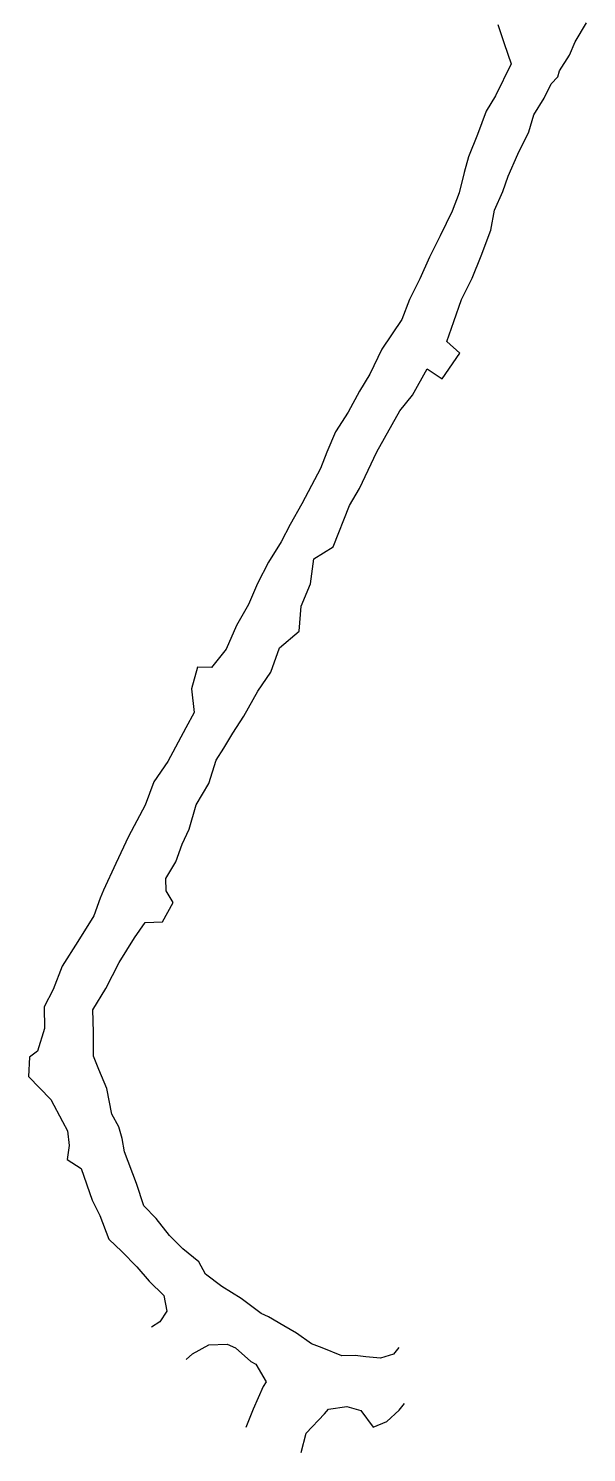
# Model space of a CAD drawing. Extents: x 10651 to 11402, y 9562 to 9877.
# Drawn here: x 10680.1 to 10742.5, y 9562.1 to 9721.3 of the extents above; entities that cross this region are included whole.
import ezdxf

# ---------------------------------------------------------------- set-up
doc = ezdxf.new("R2010")
doc.units = 0
doc.header["$MEASUREMENT"] = 0

msp = doc.modelspace()

# ---------------------------------------------------------------- linework, layer by layer
for points, elevation in [([(10732.57, 9721.8), (10733.29, 9719.65), (10734.07, 9717.39), (10732.31, 9713.82), (10731.27, 9712.12), (10730.31, 9709.5), (10729.31, 9707.01), (10728.83, 9705.23), (10728.27, 9702.97), (10727.48, 9700.93), (10726.12, 9698.18), (10724.94, 9695.78), (10723.85, 9693.34), (10722.71, 9691.04), (10721.83, 9688.82), (10719.63, 9685.49), (10718.26, 9682.68), (10717.12, 9680.81), (10715.86, 9678.44), (10714.45, 9676.25), (10713.45, 9673.98), (10712.75, 9672.17), (10711.74, 9670.24), (10710.69, 9668.22), (10709.37, 9665.9), (10708.36, 9663.96), (10706.95, 9661.69), (10705.71, 9659.31), (10704.7, 9656.94), (10703.38, 9654.61), (10702.23, 9651.97), (10700.59, 9649.92), (10699.03, 9649.95), (10698.33, 9647.53), (10698.64, 9644.89), (10697.71, 9643.15), (10695.7, 9639.41), (10694.12, 9637.12), (10693.17, 9634.5), (10691.3, 9631.02), (10689.88, 9627.98), (10688.51, 9625.01), (10688.13, 9624.1), (10687.42, 9622.13), (10685.64, 9619.29), (10683.88, 9616.51), (10682.88, 9613.9), (10681.88, 9611.96), (10681.9, 9609.54), (10681.13, 9607), (10680.23, 9606.34), (10680.13, 9604.17), (10682.62, 9601.61), (10683.91, 9599.14), (10684.5, 9598.09), (10684.69, 9596.47), (10684.44, 9594.89), (10686, 9593.89), (10687.24, 9590.34), (10688.1, 9588.65), (10689.1, 9586), (10690.56, 9584.62), (10692.22, 9582.89), (10693.6, 9581.31), (10695.27, 9579.71), (10695.58, 9577.94), (10694.81, 9576.76), (10693.88, 9576.16)], -488.12), ([(10721.52, 9573.9), (10720.9, 9573.13), (10719.45, 9572.68), (10717.84, 9572.82), (10716.63, 9573), (10715.13, 9572.95), (10712.95, 9573.83), (10711.77, 9574.3), (10710.08, 9575.47), (10708.66, 9576.31), (10706.95, 9577.3), (10706.12, 9577.68), (10703.88, 9579.35), (10701.74, 9580.7), (10699.91, 9582.09), (10699.16, 9583.45), (10697.36, 9584.9), (10695.9, 9586.42), (10694.39, 9588.29), (10693, 9589.73), (10692.2, 9592.23), (10690.85, 9595.74), (10690.61, 9597.24), (10690.21, 9598.57), (10689.45, 9599.98), (10688.9, 9602.83), (10687.98, 9604.97), (10687.38, 9606.47), (10687.4, 9609.13), (10687.33, 9611.62), (10688.77, 9614), (10690.26, 9616.91), (10691.99, 9619.67), (10693.15, 9621.4), (10695.12, 9621.46), (10696.29, 9623.63), (10695.52, 9624.94), (10695.46, 9626.32), (10696.58, 9628.18), (10697.3, 9630.15), (10698.1, 9631.84), (10698.88, 9634.56), (10700.28, 9636.95), (10701.1, 9639.53), (10701.94, 9640.87), (10702.96, 9642.56), (10704.18, 9644.48), (10705.74, 9647.24), (10707.19, 9649.39), (10708.17, 9652.12), (10710.38, 9653.98), (10710.59, 9656.77), (10711.65, 9659.24), (10712, 9662.07), (10714.16, 9663.4), (10716, 9668.02), (10717.1, 9669.91), (10719.04, 9674.02), (10721.62, 9678.61), (10723.02, 9680.36), (10724.69, 9683.3), (10726.36, 9682.17), (10728.34, 9685.05), (10726.86, 9686.34), (10727.64, 9688.6), (10728.51, 9691.04), (10729.69, 9693.44), (10730.7, 9695.92), (10731.79, 9698.81), (10732.21, 9701.02), (10733.13, 9703.11), (10733.71, 9704.85), (10734.8, 9707.29), (10736.03, 9709.78), (10736.61, 9711.7), (10737.76, 9713.57), (10738.55, 9715.17), (10739.26, 9715.93), (10739.48, 9716.6), (10740.59, 9718.38), (10741.2, 9719.85), (10742.48, 9721.99)], -468.14), ([(10697.74, 9572.53), (10698.44, 9573.18), (10700.27, 9574.18), (10702.32, 9574.26), (10703.25, 9573.83), (10704.97, 9572.3), (10705.55, 9572.01), (10706.7, 9570.06), (10706.37, 9569.53), (10705.22, 9566.98), (10704.4, 9564.93)], -467.34), ([(10710.6, 9562.14), (10711.14, 9564.31), (10713.2, 9566.45), (10713.65, 9566.97), (10715.71, 9567.28), (10717.25, 9566.83), (10718.64, 9564.96), (10720.17, 9565.62), (10721.54, 9566.86), (10722.16, 9567.63)], -470.66)]:
    msp.add_lwpolyline(points, dxfattribs=dict(elevation=elevation))

doc.saveas('drawing.dxf')
